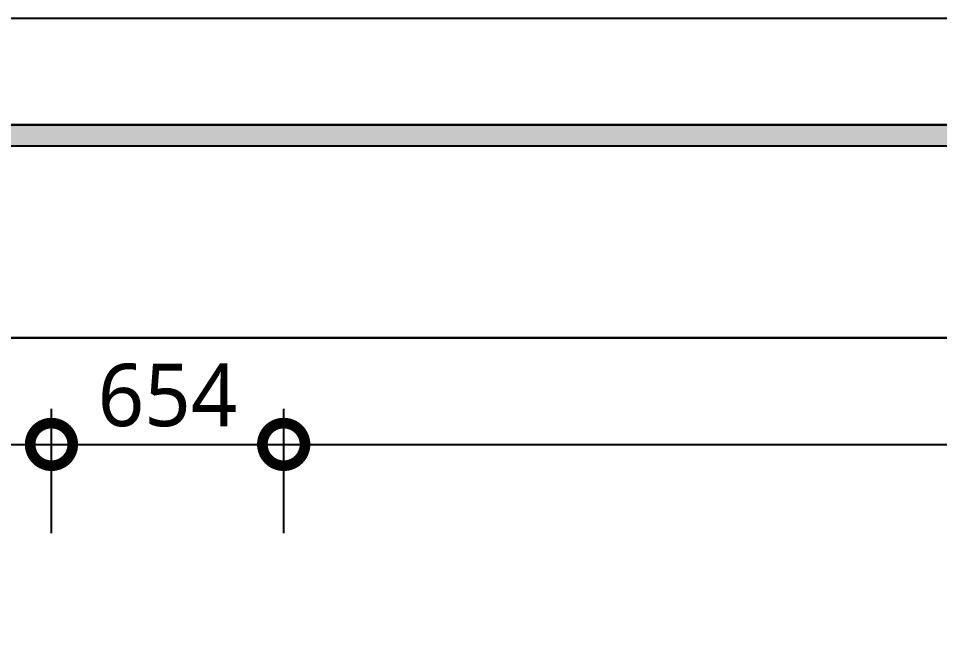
# Model space of a CAD drawing. Header units: millimetres. Extents: x -4 to 86791, y -1 to 44030.
# Drawn here: x 52524 to 55118, y 30808 to 32555 of the extents above; entities that cross this region are included whole.
import ezdxf
from ezdxf.enums import TextEntityAlignment as Align

# ---------------------------------------------------------------- set-up
doc = ezdxf.new("R2010")
doc.units = ezdxf.units.MM
doc.layers.add('07-DIM WAL', color=5, linetype='Continuous')
doc.layers.add('FORM(YOURNAME)-11', color=1, linetype='Continuous')
doc.styles.add('DAWIN', font='')
doc.styles.add('YOURNAME', font='HYWULM.TTF')
doc.styles.get('DAWIN').set_extended_font_data('NanumSquare')
doc.dimstyles.new('60', dxfattribs={"dimscale": 80, "dimtxt": 2.2, "dimasz": 3, "dimexe": 1.25, "dimexo": 0.625, "dimtad": 1, "dimdec": 0, "dimzin": 0, "dimdsep": 46, "dimlunit": 6, "dimtxsty": 'DAWIN', "dimblk1": 'DOTSMALL', "dimblk2": 'DOTSMALL', "dimsah": 1, "dimcen": 0.001, "dimclrd": 1, "dimclre": 1, "dimclrt": 3, "dimadec": 0, "dimazin": 0, "dimtfac": 1, "dimtdec": 0, "dimtix": 1, "dimtmove": 2, "dimatfit": 3, "dimldrblk": 'DOTSMALL', "dimfxl": 0, "dimtolj": 1, "dimtzin": 0, "dimarcsym": 0})

# ---------------------------------------------------------------- blocks, each defined once
blk = doc.blocks.new('FORM-PLAN')
at = {"layer": 'FORM(YOURNAME)-11'}
h = blk.add_hatch(color=256, dxfattribs=at)
h.dxf.hatch_style = 1
h.paths.add_polyline_path([(-71444.2, 55115.2), (10555.8, 55115.2), (10555.8, 54915.2), (-71444.2, 54915.2)])
h.paths.add_polyline_path([(-71444.2, -2084.8), (10555.8, -2084.8), (10555.8, -2284.8), (-71444.2, -2284.8)])
at = {"layer": 'Defpoints', "color": 158}
for points in [[(-71444.2, -2284.8), (10555.8, -2284.8), (10555.8, 55115.2), (-71444.2, 55115.2)], [(-69444.2, 53115.2), (-64.2, 53115.2), (-64.2, 1215.2), (-69444.2, 1215.2)]]:
    blk.add_lwpolyline(points, close=True, dxfattribs=at)
at = {"layer": 'FORM(YOURNAME)-11', "color": 250}
blk.add_lwpolyline([(-72444.2, -3284.8), (11555.8, -3284.8), (11555.8, 56115.2), (-72444.2, 56115.2)], close=True, dxfattribs=at)
at = {"layer": 'FORM(YOURNAME)-11'}
blk.add_lwpolyline([(-71444.2, 55115.2), (10555.8, 55115.2), (10555.8, 54915.2), (-71444.2, 54915.2)], close=True, dxfattribs=at)
at = {"layer": 'FORM(YOURNAME)-11', "color": 3, "style": 'YOURNAME'}
for tag, height, p in [('1', 450.5, (9905.3, 18187.7)), ('2', 450.5, (9905.3, 17544.1)), ('3', 450.5, (9905.3, 16257)), ('4', 450.5, (9905.3, 14326.3)), ('5', 514.9, (9905.3, 12009.4)), ('6', 514.9, (9905.3, 9756.9)), ('7', 514.9, (9905.3, 7504.4)), ('8', 514.9, (9905.3, 5251.9)), ('9', 514.9, (9905.3, 2999.4)), ('10', 514.9, (5655, 811.3)), ('11', 514.9, (9905.3, 746.9)), ('12', 514.9, (5655, -1441.2)), ('13', 514.9, (9905.3, -1441.2))]:
    blk.add_attdef(tag, text='', height=height, dxfattribs=at).set_placement(p, align=Align.MIDDLE_RIGHT)
blk = doc.blocks.new('*U149')
at = {"xscale": 0.3000000000000001, "yscale": 0.3000000000000001, "zscale": 0.3000000000000001}
blk.add_blockref('FORM-PLAN', (60468.7, 15720.5), dxfattribs=at)
blk = doc.blocks.new('_DOTSMALL')
at = {"color": 0, "linetype": 'ByBlock', "const_width": 0.5}
blk.add_lwpolyline([(-0.0625, 0, 1), (0.0625, 0, 1)], format="xyb", close=True, dxfattribs=at)
blk = doc.blocks.new('*D49')
at = {"layer": '07-DIM WAL', "color": 1, "lineweight": -2, "ltscale": 10, "transparency": 16777216}
for p, q in [((42440.4, 31105.1), (42440.4, 31755.1)), ((58018.4, 31105.1), (58018.4, 31755.1)), ((58018.4, 31655.1), (42440.4, 31655.1))]:
    blk.add_line(p, q, dxfattribs=at)
at = {"layer": 'Defpoints', "color": 0, "ltscale": 10, "transparency": 16777216}
for p in [(42440.4, 31655.1), (42440.4, 31055.1), (58018.4, 31055.1)]:
    blk.add_point(p, dxfattribs=at)
at = {"layer": '07-DIM WAL', "color": 1, "lineweight": -2, "ltscale": 10, "transparency": 16777216, "xscale": 240, "yscale": 240, "zscale": 240, "rotation": 180}
blk.add_blockref('_DOTSMALL', (42440.4, 31655.1), dxfattribs=at)
at = {"layer": '07-DIM WAL', "color": 1, "lineweight": -2, "ltscale": 10, "transparency": 16777216, "xscale": 240, "yscale": 240, "zscale": 240}
blk.add_blockref('_DOTSMALL', (58018.4, 31655.1), dxfattribs=at)
at = {"layer": '07-DIM WAL', "color": 3, "ltscale": 10, "transparency": 16777216, "insert": (50229.4, 31809.9), "char_height": 176, "attachment_point": 5, "style": 'DAWIN'}
blk.add_mtext('\\A1;15,578', dxfattribs=at)
blk = doc.blocks.new('*D52')
at = {"layer": '07-DIM WAL', "color": 1, "lineweight": -2, "ltscale": 10, "transparency": 16777216}
for p, q in [((47737.4, 31105.1), (47737.4, 31455.1)), ((52617.4, 31105.1), (52617.4, 31455.1)), ((47737.4, 31355.1), (52617.4, 31355.1))]:
    blk.add_line(p, q, dxfattribs=at)
at = {"layer": 'Defpoints', "color": 0, "ltscale": 10, "transparency": 16777216}
for p in [(52617.4, 31355.1), (47737.4, 31055.1), (52617.4, 31055.1)]:
    blk.add_point(p, dxfattribs=at)
at = {"layer": '07-DIM WAL', "color": 1, "lineweight": -2, "ltscale": 10, "transparency": 16777216, "xscale": 240, "yscale": 240, "zscale": 240, "rotation": 180}
blk.add_blockref('_DOTSMALL', (47737.4, 31355.1), dxfattribs=at)
at = {"layer": '07-DIM WAL', "color": 1, "lineweight": -2, "ltscale": 10, "transparency": 16777216, "xscale": 240, "yscale": 240, "zscale": 240}
blk.add_blockref('_DOTSMALL', (52617.4, 31355.1), dxfattribs=at)
at = {"layer": '07-DIM WAL', "color": 3, "ltscale": 10, "transparency": 16777216, "insert": (50177.4, 31509.9), "char_height": 176, "attachment_point": 5, "style": 'DAWIN'}
blk.add_mtext('\\A1;4,880', dxfattribs=at)
blk = doc.blocks.new('*D53')
at = {"layer": '07-DIM WAL', "color": 1, "lineweight": -2, "ltscale": 10, "transparency": 16777216}
for p, q in [((52617.4, 31105.1), (52617.4, 31455.1)), ((53271.4, 31105.1), (53271.4, 31455.1)), ((52617.4, 31355.1), (53271.4, 31355.1))]:
    blk.add_line(p, q, dxfattribs=at)
at = {"layer": 'Defpoints', "color": 0, "ltscale": 10, "transparency": 16777216}
for p in [(53271.4, 31355.1), (52617.4, 31055.1), (53271.4, 31055.1)]:
    blk.add_point(p, dxfattribs=at)
at = {"layer": '07-DIM WAL', "color": 1, "lineweight": -2, "ltscale": 10, "transparency": 16777216, "xscale": 240, "yscale": 240, "zscale": 240, "rotation": 180}
blk.add_blockref('_DOTSMALL', (52617.4, 31355.1), dxfattribs=at)
at = {"layer": '07-DIM WAL', "color": 1, "lineweight": -2, "ltscale": 10, "transparency": 16777216, "xscale": 240, "yscale": 240, "zscale": 240}
blk.add_blockref('_DOTSMALL', (53271.4, 31355.1), dxfattribs=at)
at = {"layer": '07-DIM WAL', "color": 3, "ltscale": 10, "transparency": 16777216, "insert": (52944.4, 31493.1), "char_height": 176, "attachment_point": 5, "style": 'DAWIN'}
blk.add_mtext('\\A1;654', dxfattribs=at)
blk = doc.blocks.new('*D54')
at = {"layer": '07-DIM WAL', "color": 1, "lineweight": -2, "ltscale": 10, "transparency": 16777216}
for p, q in [((53271.4, 31105.1), (53271.4, 31455.1)), ((58018.4, 31105.1), (58018.4, 31455.1)), ((53271.4, 31355.1), (58018.4, 31355.1))]:
    blk.add_line(p, q, dxfattribs=at)
at = {"layer": 'Defpoints', "color": 0, "ltscale": 10, "transparency": 16777216}
for p in [(58018.4, 31355.1), (53271.4, 31055.1), (58018.4, 31055.1)]:
    blk.add_point(p, dxfattribs=at)
at = {"layer": '07-DIM WAL', "color": 1, "lineweight": -2, "ltscale": 10, "transparency": 16777216, "xscale": 240, "yscale": 240, "zscale": 240, "rotation": 180}
blk.add_blockref('_DOTSMALL', (53271.4, 31355.1), dxfattribs=at)
at = {"layer": '07-DIM WAL', "color": 1, "lineweight": -2, "ltscale": 10, "transparency": 16777216, "xscale": 240, "yscale": 240, "zscale": 240}
blk.add_blockref('_DOTSMALL', (58018.4, 31355.1), dxfattribs=at)
at = {"layer": '07-DIM WAL', "color": 3, "ltscale": 10, "transparency": 16777216, "insert": (55644.9, 31509.9), "char_height": 176, "attachment_point": 5, "style": 'DAWIN'}
blk.add_mtext('\\A1;4,747', dxfattribs=at)

msp = doc.modelspace()

# ---------------------------------------------------------------- block references
msp.add_blockref('*U149', (0, 0))

# ---------------------------------------------------------------- dimensions: what is measured, and where the dimension line sits
at = {"layer": '07-DIM WAL', "ltscale": 10}
dim = msp.add_linear_dim(base=(42440.4, 31655.1), p1=(58018.4, 31055.1), p2=(42440.4, 31055.1), dimstyle='60', dxfattribs=at)
dim.commit()
dim.dimension.update_dxf_attribs({"geometry": '*D49', "text_midpoint": (50229.4, 31809.9)})
for base, p1, p2, picture, middle in [((52617.4, 31355.1), (47737.4, 31055.1), (52617.4, 31055.1), '*D52', (50177.4, 31509.9)), ((58018.4, 31355.1), (53271.4, 31055.1), (58018.4, 31055.1), '*D54', (55644.9, 31509.9)), ((53271.4, 31355.1), (52617.4, 31055.1), (53271.4, 31055.1), '*D53', (52944.4, 31493.1))]:
    dim = msp.add_linear_dim(base=base, p1=p1, p2=p2, dimstyle='60', override={"dimtmove": 2}, dxfattribs=at)
    dim.commit()
    dim.dimension.update_dxf_attribs({"geometry": picture, "text_midpoint": middle})

doc.saveas('drawing.dxf')
